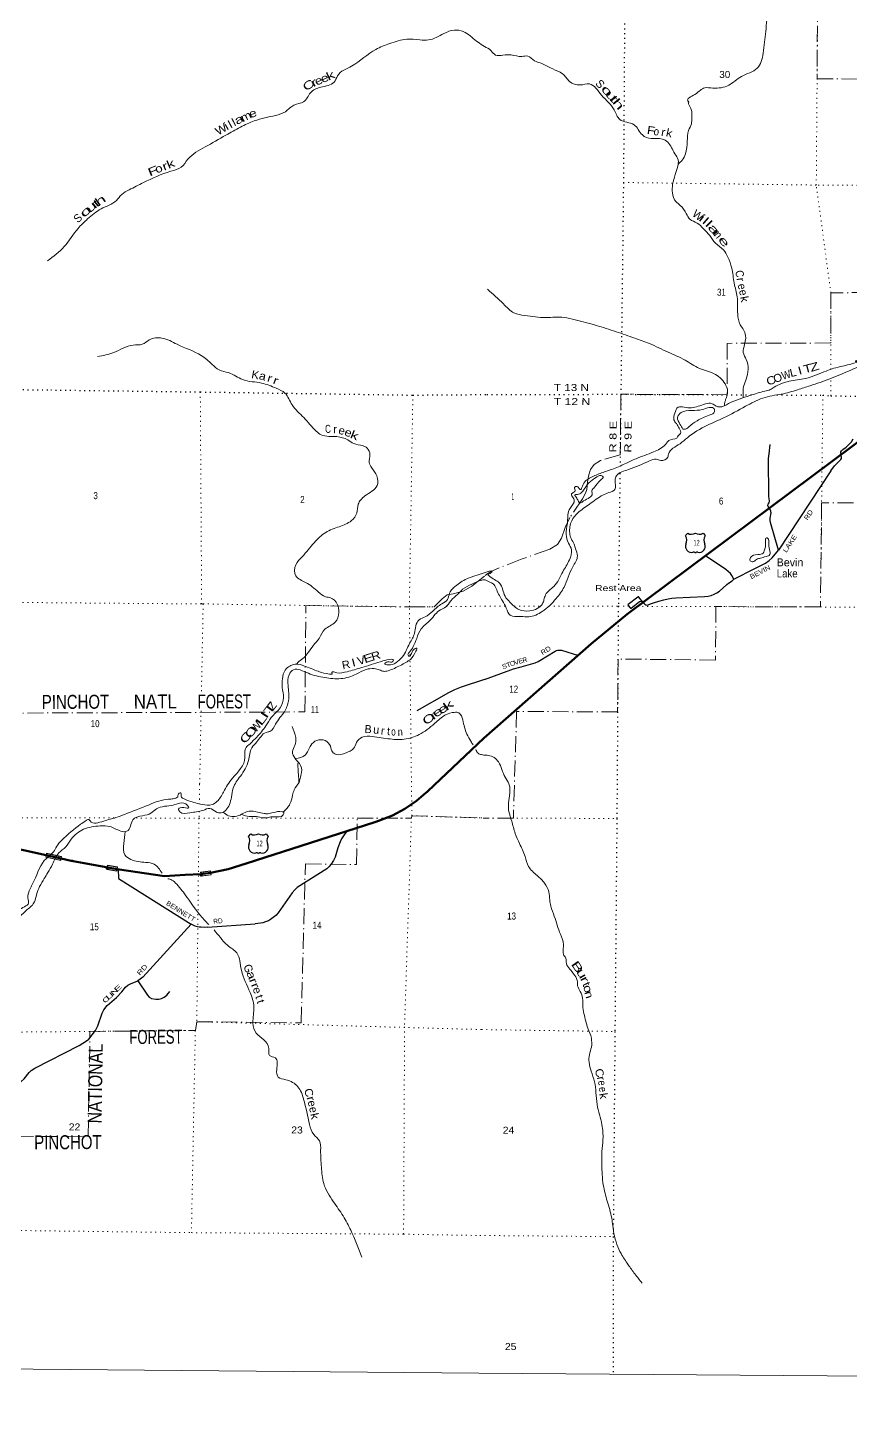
# Model space of a CAD drawing. Header units: feet. Extents: x -252658 to 9, y -366365 to -181930.
# Drawn here: x -200777 to -180199, y -366365 to -331957 of the extents above; entities that cross this region are included whole.
import ezdxf
from ezdxf.enums import TextEntityAlignment as Align

# ---------------------------------------------------------------- set-up
doc = ezdxf.new("R2010")
doc.units = ezdxf.units.FT
doc.header["$LTSCALE"] = 80
doc.header["$PDMODE"] = 32
doc.header["$PDSIZE"] = 40
doc.linetypes.add('DOT_DASHED', pattern=[7.7, 5, -1.2, 0.3, -1.2])
doc.linetypes.add('DOTTED', pattern=[1.5, 0.3, -1.2])
for name, color, linetype, lineweight in [('16', 7, 'Continuous', 25), ('20', 7, 'Continuous', 70), ('29', 7, 'Continuous', 25), ('39', 7, 'Continuous', 13), ('4', 7, 'Continuous', 13), ('44', 7, 'DOT_DASHED', 13), ('57', 7, 'Continuous', 13), ('6', 7, 'DOTTED', 25), ('7', 7, 'DOTTED', 13)]:
    doc.layers.add(name, color=color, linetype=linetype, lineweight=lineweight)
for name, color, linetype in [('30', 7, 'Continuous'), ('41', 7, 'Continuous'), ('45', 7, 'Continuous'), ('55', 7, 'Continuous')]:
    doc.layers.add(name, color=color, linetype=linetype)

msp = doc.modelspace()

# ---------------------------------------------------------------- linework, layer by layer
at = {"layer": '16'}
for p, q in [((-184321.14, -344654.42), (-184269.83, -344595.66)), ((-184078.07, -344589.69), (-184078.35, -344589.89)), ((-183885.98, -344595.57), (-183834.59, -344654.42)), ((-195248.11, -352168.51), (-195196.8, -352109.75)), ((-195005.04, -352103.78), (-195005.32, -352103.98)), ((-194812.95, -352109.66), (-194761.56, -352168.51))]:
    msp.add_line(p, q, dxfattribs=at)
for centre, radius, start, end in [((-184514.12, -344765.05), 222.05, 332.97043, 29.75871), ((-184178.75, -344438), 182.07, 239.97227, 303.45418), ((-183976.97, -344438.5), 181.52, 236.33975, 300.08743), ((-183976.98, -344438), 182.07, 236.54582, 236.59441), ((-183641.62, -344765.05), 222.05, 150.24129, 207.02957), ((-184174.93, -344919.95), 151.42, 159.09177, 283.81923), ((-183980.81, -344919.95), 151.42, 256.18077, 20.90823), ((-195441.09, -352279.14), 222.05, 332.97043, 29.75871), ((-195105.72, -351952.09), 182.07, 239.97227, 303.45418), ((-194903.94, -351952.59), 181.52, 236.33975, 300.08743), ((-194903.95, -351952.09), 182.07, 236.54582, 236.59441), ((-194568.59, -352279.14), 222.05, 150.24129, 207.02957), ((-195101.9, -352434.04), 151.42, 159.09177, 283.81923), ((-194907.78, -352434.04), 151.42, 256.18077, 20.90823)]:
    msp.add_arc(centre, radius, start, end, dxfattribs=at)
for centre, major_axis, start_param, end_param in [((-184119.59, -345118.77), (-19.56, 51.67), 4.95877769, 6.28318531), ((-184036.14, -345118.77), (19.56, 51.67), 0, 1.32637542), ((-195046.56, -352632.86), (-19.56, 51.67), 4.95877769, 6.28318531), ((-194963.11, -352632.86), (19.56, 51.67), 0, 1.32637542)]:
    msp.add_ellipse(centre, major_axis=major_axis, ratio=0.929097, start_param=start_param, end_param=end_param, dxfattribs=at)
at = {"layer": '20'}
for points in [[(-189364.22, -349714.52), (-186681, -347360.95), (-185779.55, -346615), (-177582.83, -340506.26)], [(-201832, -352308.05), (-199935.42, -352722.21), (-199682, -352777.55), (-199655.79, -352783.28), (-199632, -352787.7), (-198536.82, -352987.15), (-197353, -353163.05), (-196835, -353132.05), (-196442.61, -353111.11), (-196197.95, -353078.52), (-195759.15, -352990.98), (-195309, -352850.05), (-192094, -351815.05), (-191973.96, -351775.92), (-191650.2, -351644.2), (-191341.97, -351479.36), (-191052.67, -351283.21), (-190817, -351084.49), (-190785.77, -351058.15), (-190767, -351040.38), (-189364.22, -349714.52)]]:
    msp.add_lwpolyline(points, dxfattribs=at)
at = {"layer": '20', "lineweight": 25}
msp.add_lwpolyline([(-185379, -346324.04), (-185488.37, -346187.73), (-185494.21, -346181.89), (-185500.05, -346180.72), (-185509.39, -346181.89), (-185517.57, -346187.73), (-185759.32, -346375.88), (-185765.16, -346388.73), (-185761.65, -346400.42), (-185710.27, -346461.19), (-185699.76, -346467.03), (-185683.41, -346462.36), (-185470.69, -346298.88), (-185445.16, -346291.74), (-185418.3, -346291.74)], close=True, dxfattribs=at)
at = {"layer": '29'}
for p, q in [((-180693, -343036.05), (-181998.21, -345019.52)), ((-196689.39, -354365.78), (-197895, -355691.05)), ((-196277, -354442.05), (-195088, -354353.05))]:
    msp.add_line(p, q, dxfattribs=at)
for points in [[(-180429.17, -342635.23), (-180440.2, -342586.33), (-180438.62, -342561.1), (-180426.02, -342535.87), (-180391.34, -342501.17), (-180310.96, -342441.25), (-180238.46, -342376.6), (-180205.36, -342346.64), (-180176.99, -342308.79), (-180132, -342234.05)], [(-182226.75, -343978.77), (-182257.47, -343928.3), (-182262.99, -343896.76), (-182254.32, -343868.37), (-182228.32, -343830.53), (-182225.95, -343794.26), (-182234.62, -343726.45), (-182238.56, -343674.41), (-182247.23, -342723.54), (-182234.62, -342610), (-182203.1, -342376.62)], [(-180693, -343036.05), (-180602.54, -342909.62), (-180567.08, -342873.35), (-180479.61, -342792.93), (-180442.57, -342755.08), (-180422.08, -342726.7), (-180419.72, -342704.62), (-180429.17, -342635.23)], [(-181998.21, -345019.52), (-182201.53, -344328.84), (-182210.99, -344265.76), (-182210.99, -344218.45), (-182185.77, -344085.99), (-182186.55, -344056.03), (-182192.08, -344035.53), (-182226.75, -343978.77)], [(-183115.65, -345745.52), (-182593.98, -345473.66), (-182326.04, -345341.21), (-182228.32, -345274.98), (-182155.82, -345205.59), (-181998.21, -345019.52)], [(-183115.65, -345745.52), (-183162.16, -345653.43), (-183203.14, -345602.96), (-183319.77, -345498.89), (-183827.28, -345158.28)], [(-185379, -346324.04), (-185339.55, -346367.77), (-185315.11, -346385.11), (-185282.81, -346389.84), (-185258.37, -346383.54), (-185197.7, -346358.31), (-185127.56, -346331.5), (-184989.65, -346288.92), (-184867.5, -346255.81), (-184756.39, -346232.15), (-184664.18, -346217.96), (-184564.11, -346210.08), (-183845.41, -346178.54), (-183757.92, -346165.92), (-183681.49, -346147), (-183605.04, -346118.61), (-183539.64, -346087.08), (-183475.8, -346041.34), (-183388.34, -345970.39), (-183286.67, -345871.04), (-183252.79, -345844.24), (-183161.38, -345784.32), (-183115.65, -345745.52)], [(-189352.14, -348250.23), (-188691.91, -348004.58), (-188622.56, -347982.5), (-188433.43, -347928.89), (-188086.69, -347834.27), (-188004.73, -347802.74), (-187963.75, -347777.51), (-187585.49, -347540.97), (-187553.97, -347525.2), (-187516.14, -347515.74), (-187465.71, -347512.59), (-187424.73, -347518.89), (-187004, -347649.05)], [(-189352.14, -348250.23), (-189932.36, -348436.45), (-190098.57, -348508.93), (-190252, -348585.69), (-191044.69, -349033.4)], [(-192801, -352047.05), (-192892.18, -352178.11), (-192926.27, -352233.56), (-192962.5, -352306.03), (-193015.77, -352459.55), (-193083.96, -352685.54), (-193123.37, -352769.74), (-193186.24, -352864.63), (-193242.7, -352933.91), (-193297.04, -352979.76), (-194034.33, -353448.79), (-194095.05, -353501.02), (-194162.19, -353580.98), (-194507.39, -354079.86), (-194568.11, -354142.75), (-194630.98, -354194.99), (-194700.23, -354242.95), (-194754.57, -354276), (-194823.82, -354306.91), (-194895.21, -354327.17), (-194953.81, -354341.03), (-195088, -354353.05)], [(-198510.93, -352991.93), (-198505, -353221.05), (-196689.39, -354365.78)], [(-196277, -354442.05), (-196350.62, -354444.43), (-196436.92, -354440.16), (-196484.87, -354438.03), (-196524.83, -354430.03), (-196586.09, -354412.45), (-196689.39, -354365.78)], [(-199303.5, -357280.48), (-199242.77, -357234.65), (-199157.53, -357132.32), (-199076.56, -357017.19), (-199016.9, -356906.33), (-198910.35, -356586.53), (-198872, -356505.52), (-198782.5, -356394.65), (-198556.63, -356194.25), (-198415.99, -356057.8), (-198326.49, -355934.15), (-198266.83, -355887.25), (-198198.64, -355853.13), (-198019.78, -355780.51)], [(-197895, -355691.05), (-197958.9, -355741.2), (-198019.78, -355780.51)], [(-198019.78, -355780.51), (-197776.73, -356138.82), (-197738.37, -356185.72), (-197674.45, -356219.83), (-197572.17, -356241.15), (-197491.19, -356236.89), (-197427.27, -356224.1), (-197363.34, -356185.72), (-197295.15, -356134.55), (-197218.44, -356045.01)], [(-203238, -359005.05), (-203143.32, -358896.51), (-203095.38, -358861.33), (-203041.04, -358828.29), (-202082.15, -358380.57), (-201985.19, -358336.87), (-201920.2, -358320.88), (-201775.3, -358320.88), (-201153.09, -358350.73), (-201048.68, -358344.34), (-200999.67, -358329.41), (-200933.61, -358291.04), (-200863.29, -358227.07), (-200739.7, -358073.57), (-200684.3, -358020.28), (-200590.54, -357958.45), (-199486.76, -357391.34), (-199303.5, -357280.48)]]:
    msp.add_lwpolyline(points, dxfattribs=at)
at = {"layer": '39'}
for points in [[(-188396.87, -319849.31), (-188217, -320478.05), (-188075, -320631.05), (-187818, -320539.05), (-187566, -320711.05), (-187430, -321064.05), (-187093, -321499.05), (-186867, -321772.05), (-186713, -321993.05), (-186513, -322213.05), (-186287, -322420.05), (-185917, -322610.05), (-185608, -322803.05), (-185260, -323041.05), (-184947, -323189.05), (-184675, -323398.05), (-184428, -323535.05), (-184194, -323779.05), (-184021, -324110.05), (-183889, -324358.05), (-183598, -324892.05), (-183373, -325252.05), (-183268, -325698.05), (-182973, -326186.05), (-182922, -326542.05), (-182846, -326983.05), (-182818, -327417.05), (-182797, -327698.05), (-182569, -328056.05), (-182277, -328367.05), (-182146, -328665.05), (-182121, -329020.05), (-182095, -329514.05), (-182001, -330104.05), (-182035, -330519.05), (-182098, -331077.05), (-182246, -331486.05), (-182317, -332053.05), (-182352, -332320.05), (-182383, -332601.05), (-182530, -332974.05), (-182928, -333179.05), (-183242, -333399.05), (-183642, -333468.05), (-183841, -333465.05), (-184093, -333629.05), (-184266, -333791.05), (-184236, -333815.05)], [(-189223.11, -332499.69), (-189551.94, -332293.52), (-189883.05, -332056.99), (-190103.67, -332020.61), (-190367.73, -332108.44), (-190749.03, -332267.48), (-190967.99, -332265.3), (-191293.29, -332249.98), (-191718.27, -332358.32), (-192069.3, -332503.59), (-192672.17, -332919.77), (-193024.17, -333161.53), (-193112.17, -333321.49), (-193446.93, -333446.82), (-193701.47, -333587.02), (-193874.55, -333816.5), (-194114.4, -333894.52), (-194325, -334059.29), (-194575.06, -334153.29), (-195108.82, -334290.7), (-195451.92, -334446.1), (-195817.53, -334643.5), (-196336.85, -334941.89), (-196765.81, -335245.21), (-196936.57, -335444.56), (-197190.75, -335548.57), (-197880.67, -335831.19), (-198238.11, -336014.59), (-198422.09, -336129.36), (-198556.17, -336276.8), (-198940, -336488.09), (-199274.03, -336740.08), (-199513.49, -336978.95), (-199859.57, -337429.86), (-200279.01, -337785.55)], [(-182881.98, -341210.93), (-182885, -341135.05), (-182870, -340931.05), (-182809, -340748.05), (-182758, -340498.05), (-182805, -340251.05), (-182880, -340080.05), (-182845, -339873.05), (-182840, -339580.05), (-182956, -339383.05), (-183019, -339116.05), (-183031, -338687.05), (-183106, -338345.05), (-183169, -337966.05), (-183264, -337693.05), (-183376, -337512.05), (-183572, -337349.05), (-183718, -337154.05), (-183876, -336983.05), (-184034, -336844.05), (-184212, -336747.05), (-184304, -336606.05), (-184456, -336403.05), (-184564, -336307.05), (-184653, -336088.05), (-184646, -335879.05), (-184583, -335632.05), (-184518, -335424.05), (-184509, -335263.05), (-184593, -335113.05), (-184766, -334823.05), (-184903, -334744.05), (-185186, -334730.05), (-185402, -334641.05), (-185610, -334387.05), (-185967, -334256.05), (-186107, -334012.05), (-186422, -333650.05), (-186725, -333366.05), (-186960, -333392.05), (-187222, -333305.05), (-187400, -333112.05), (-187645, -332993.05), (-187915, -332857.05), (-188102, -332786.05), (-188268, -332670.05), (-188413, -332679.05), (-188684, -332640.05), (-188888, -332646.05), (-189075, -332645.05), (-189181, -332542.05), (-189223.11, -332499.69)], [(-184266, -333791.05), (-184238, -333882.05), (-184181, -334008.05), (-184163, -334213.05), (-184178, -334363.05), (-184247, -334534.05), (-184280, -334792.05), (-184328, -335113.05), (-184405, -335270.05), (-184499, -335359.05)], [(-189330.08, -345574.8), (-189230.34, -345542.83), (-189162.03, -345545.3), (-189192.46, -345587.33), (-189259.01, -345621.08), (-189171.17, -345706.14), (-188947.27, -345878.62), (-188814.86, -346205.35), (-188719.13, -346312.6), (-188491.32, -346501.19), (-188220.24, -346533.19), (-187899.5, -346356.34), (-187862.67, -346260.04), (-187825.63, -346133.57), (-187619.23, -345925.78), (-187391.61, -345555.21), (-187226.82, -345260.65), (-187174.85, -345007.57), (-187248.06, -344840.13), (-187310.89, -344624.5), (-187278.82, -344343.12), (-187232.34, -344011.56), (-187165.3, -343905.41), (-187112.43, -343815.25), (-187131.8, -343708.52), (-187171.33, -343611.71), (-187114.76, -343567.84), (-187082.38, -343535.88), (-187095.86, -343449.3), (-187037.4, -343423.54), (-186973.54, -343488.34), (-186957.56, -343502.52), (-186900.69, -343414.41), (-186722.49, -343216.48), (-186458.42, -343099.59), (-186170.36, -342998.95), (-185837.81, -342858.38), (-185559.61, -342731.53), (-185126.39, -342563.48), (-184825.68, -342376.44), (-184700.28, -342258.62), (-184520.93, -342187.42), (-184520.92, -342185.4), (-184447.98, -342099.41), (-184485.28, -341970.43), (-184552.82, -341855.33), (-184614.46, -341758.36), (-184591.24, -341595.6), (-184509.8, -341441.27), (-184355.09, -341446.34), (-184007.26, -341422.53), (-183659.16, -341358.5), (-183555.08, -341419.55), (-183474.82, -341438.19), (-183247.17, -341355.25), (-182717.25, -341153.66), (-182338.68, -341041.56), (-182203.76, -341002.24), (-182106.92, -340946.58), (-181730.09, -340796.25), (-181321.66, -340726.59), (-180807.94, -340540.99), (-180437.38, -340426.82), (-180048.68, -340302.73), (-180050.69, -340302.71), (-179792.57, -340173.71), (-179413.93, -340051.56), (-179125.82, -339944.89), (-178921.16, -339698.87), (-178728.1, -339384.38), (-178645.91, -339121.45), (-178660.6, -338918.2), (-178577.43, -338804.11), (-178306.9, -338622.9), (-178058.49, -338443.55), (-177967, -338289.29), (-177877.95, -337903.71), (-177863.92, -337616.18), (-177872.74, -337437.11), (-177822.46, -337137.76), (-177657.37, -336798.95), (-177448.94, -336589.16), (-177233.18, -336482), (-176974.61, -336286.63), (-176909.71, -336200.58), (-176907.96, -335945.14), (-176839.87, -335686.14), (-176772.67, -335555.85), (-176465.13, -335252.2), (-176172.5, -335073.14), (-175797.6, -334910.74)], [(-175332.92, -340105.45), (-175410.4, -340000.09), (-175395.68, -339905.65), (-175439.78, -339889.26), (-175599.94, -339799.68), (-175707.19, -339613.92), (-175816.54, -339442.21), (-176036.95, -339346.2), (-176440.85, -339341.46), (-176562.99, -339276.28), (-176712.63, -339118.38), (-176958.62, -338943.75), (-177122.66, -338834.03), (-177124.93, -338578.57), (-177163, -338268.56), (-177125.8, -338117.96), (-177235.62, -338014.64), (-177543.78, -337821.49), (-177682.25, -337792.39), (-177823.1, -337817.59), (-177849.37, -337839.54), (-177850.28, -337972.28), (-177884.54, -338279.79), (-177927.92, -338452.48), (-178059.16, -338542.11), (-178402.61, -338807.3), (-178540.33, -338963.26), (-178517.41, -339138.4), (-178583.21, -339355.19), (-178678.6, -339493.33), (-178784.72, -339729.96), (-178957.02, -339946.02), (-179209.41, -340119.31), (-179684.94, -340303.16), (-179912.63, -340392.14), (-180104.15, -340479.35), (-180960.59, -340823.56), (-181210.37, -340908.37), (-181522.54, -341008.84), (-181929.24, -341118.74), (-182154.58, -341157.45), (-182390.13, -341218.21), (-182823.59, -341422.46), (-183372.2, -341712.43), (-183773.36, -341894.77), (-184277.9, -342207.15), (-184461.82, -342358.78), (-184750.95, -342616.3), (-184767.55, -342692.62), (-184940.97, -342777.94), (-185057.28, -342742.96), (-185226.37, -342784.06), (-185748.36, -343001.79), (-186048.85, -343156.66), (-186085.77, -343265.02), (-186091.41, -343502.32), (-186242.65, -343577.74), (-186391.78, -343639.08), (-186722.92, -343868.16), (-187013.77, -344081.42), (-187169.88, -344281.5), (-187218.19, -344586.9), (-187182.98, -344727.94), (-187109.58, -344867.22), (-187076.19, -344980.08), (-187027.17, -345159.42), (-187145.61, -345434.18), (-187360.09, -345941.61), (-187556.96, -346223.88), (-187906.85, -346549.38), (-188243.36, -346681.87), (-188448.31, -346676.47), (-188707.33, -346644.55), (-188804.59, -346466.9), (-188903.81, -346283.2), (-189044.62, -346008.7), (-189110.05, -345879.53), (-189202.11, -345822.6), (-189331.57, -345756.86)], [(-189272.09, -338498.87), (-188877.16, -338861.44), (-188615.44, -339086.47), (-188342.59, -339154.68), (-187816.4, -339202.47), (-187360.21, -339201.52), (-187083.29, -339261.72), (-186561.73, -339399.99), (-186060.41, -339558.25), (-185591.26, -339720.31), (-185228.43, -339853.49), (-184753.65, -340071.9), (-184334.97, -340267.81), (-183974.65, -340473.39), (-183575.77, -340624.92), (-183312.38, -340900.24), (-183271.53, -341097.63), (-183314.68, -341236.12), (-183337.31, -341312.4), (-183352.09, -341395.87)], [(-199027.4, -340174.45), (-198618.62, -340080.02), (-198138.59, -339891.81), (-197909.35, -339869.98), (-197733.49, -339763.17), (-197415.59, -339716.08), (-197035.47, -339872.68), (-196431.59, -340154.15), (-196158.58, -340374.01), (-195987.22, -340514.45), (-195748.83, -340581.16), (-195395, -340755.59), (-194925.76, -340840.7), (-194557.42, -340971.04), (-194341.67, -341091.82), (-194159.82, -341387.17), (-193869.7, -341703.7), (-193559.73, -342044.56), (-193434.07, -342134.28), (-193040.78, -342180.43), (-192768.4, -342263.57), (-192620.66, -342355.52), (-192398.15, -342403.98), (-192288.3, -342467.41), (-192215.57, -342626.96), (-192237.71, -342829.8), (-192172.68, -342955.1), (-192040.18, -343163.5), (-192036.58, -343404.8), (-192342.52, -343661.1), (-192507.36, -343870.55), (-192543.74, -344091.34), (-192678.22, -344278.98), (-192983.11, -344430.74), (-193320.06, -344574.14), (-193609.95, -344832.61), (-193910.79, -345181.44), (-194067.54, -345384.94), (-194070.29, -345658.34), (-193822.85, -345823.66), (-193505.8, -346060.05), (-193324.2, -346180.48), (-193199.94, -346209.87), (-193032.74, -346364.34), (-192996.7, -346575.8), (-193081.48, -346814.2), (-193342.45, -346994.55), (-193485.36, -347220.31), (-193625.73, -347393.82), (-193762.18, -347577.42), (-193859.84, -347699.08), (-193991.44, -347800.3), (-194053.71, -347867.33)], [(-184393, -341993.17), (-184462.48, -341868), (-184523.62, -341698.64), (-184436.4, -341580.55), (-184166.72, -341524.04), (-183907.35, -341505.67), (-183730.14, -341452.56), (-183623.73, -341467.36), (-183596.18, -341552.02), (-183729.43, -341641.63), (-184035.87, -341784.39), (-184243.89, -341935.85), (-184348.82, -341997.49), (-184393, -341993.17)], [(-187003.03, -343799.44), (-187045.44, -343717.15), (-187089.09, -343634.39), (-187000.57, -343620.9), (-186893.53, -343543.18), (-186739.37, -343335.04), (-186575.71, -343205.4), (-186434.68, -343154.06), (-186380.62, -343182.58), (-186447.51, -343266.61), (-186599.44, -343442.58), (-186664.39, -343536.68), (-186659.01, -343631.25), (-186762.12, -343723.08), (-186909.45, -343814.61), (-186963.89, -343840.39), (-187001.81, -343801.92)], [(-182709.29, -345283.69), (-182715.14, -345250.82), (-182700.73, -345200.63), (-182515.33, -345125.45), (-182382.45, -345090.14), (-182353.94, -345036.03), (-182322.22, -344804.93), (-182295.42, -344706.56), (-182271.36, -344714.76), (-182240.31, -344875.88), (-182215.3, -345038.97), (-182211.9, -345129.51), (-182310.7, -345177.11), (-182447.62, -345216.42), (-182548.33, -345249.93), (-182641.16, -345305.63), (-182711.34, -345283.03)], [(-198569.06, -351701.15), (-198349.25, -351618.91), (-197750.23, -351385.65), (-197494.1, -351287.68), (-197250.53, -351239.85), (-197131.91, -351230.99), (-197022.89, -351177.79), (-196983.79, -351085.7), (-196941.59, -351084.11), (-196934.41, -351168.62), (-196880.72, -351223.44), (-196742.68, -351281.12), (-196404.11, -351374.97), (-196163.01, -351373.36), (-196039.73, -351300.2), (-195878.6, -351060.56), (-195650.11, -350715.02), (-195339.53, -350197.41), (-195327.28, -349978.39), (-195239.88, -349878.74), (-195045.1, -349687.68), (-194819.28, -349408.46), (-194682.61, -349202.75), (-194461.12, -348953.65), (-194374.22, -348703.21), (-194407.82, -348449.55), (-194405.61, -348230.43), (-194331.08, -348012.03), (-194084.51, -347865.72), (-193823.9, -347920.6), (-193473.72, -348058.8), (-193225.16, -348113.55), (-193158.77, -348104.17), (-193170.46, -348067.86), (-193152.3, -348060), (-193039.99, -348079.22), (-192788.61, -348053.58), (-192417.92, -347950.73), (-191962.44, -347806.5), (-191795.22, -347759.92), (-191628.57, -347769.63), (-191640.91, -347797.65), (-191779.66, -347810.34), (-191846.41, -347855.92), (-191758.31, -347884.94), (-191568.92, -347830.54), (-191406.76, -347687.41), (-191222.5, -347345.45), (-191099.4, -347091.35), (-191069.45, -346910.71), (-190983.54, -346758.77), (-190836.13, -346683.84), (-190643.86, -346543.02), (-190414.94, -346354.31), (-190275.26, -346249.15), (-190225.47, -346092.83), (-190044.64, -345891.58), (-189757.61, -345717.52), (-189531.88, -345645.39), (-189330.08, -345574.8)], [(-194347.67, -349059.33), (-194250.44, -348780.84), (-194262.64, -348396.72), (-194237.91, -348135.6), (-194126.09, -348004.03), (-193959.4, -348009.71), (-193755.34, -348094.18), (-193342.56, -348200.84), (-192943.04, -348226.95), (-192556.18, -348114.21), (-192311.92, -347998.03), (-192112.83, -347977.9), (-191980.53, -348007.37), (-191878.45, -348044.58), (-191759.77, -348029.68), (-191455.07, -347896.01), (-191204.44, -347745.72), (-191067.78, -347542.02), (-191044.9, -347463.84), (-191085.21, -347477.51), (-191176.82, -347597.22), (-191239.81, -347666.96), (-191261.66, -347642.61), (-191236.88, -347576.52), (-191130.91, -347426.79), (-191046.46, -347220.55), (-190935.59, -346984.42), (-190712.44, -346769.52), (-190582.36, -346620.03), (-190454.67, -346508.72), (-190317.32, -346435.7), (-190191.2, -346280.15), (-190022.85, -346120.99), (-189897.03, -345995.59), (-189666.69, -345865.19), (-189450.82, -345774.87), (-189390.39, -345759.39), (-189331.57, -345756.86)], [(-211103.94, -356169.87), (-211047.85, -356385.55), (-210834.39, -356534.45), (-210449.05, -356771.52), (-210008.68, -356930.73), (-209767.36, -356907), (-209652.07, -356829.75), (-209277.12, -356702.81), (-209000.07, -356721.66), (-208673.45, -356805.35), (-208324.11, -357025.97), (-207968.81, -357254.7), (-207841.61, -357390.67), (-207693.71, -357665.57), (-207506.44, -357822.25), (-207073.95, -357965.3), (-206884.37, -358091.84), (-206467.98, -358437.79), (-206238.25, -358566.74), (-205899.17, -358610.34), (-205523.23, -358583.94), (-205216.19, -358617.17), (-205115.63, -358606.11), (-205103.09, -358557.98), (-205243.36, -358522.4), (-205490.3, -358505.86), (-205628.94, -358508.5), (-205683.18, -358507.96), (-205656.76, -358478.06), (-205451.42, -358435.88), (-205122.08, -358449.23), (-204835.37, -358506.37), (-204417.51, -358506.53), (-204035.76, -358502.3), (-203861.73, -358377.38), (-203697.03, -358182), (-203550.53, -357998.5), (-203302.51, -357508.4), (-203129.94, -357130.15), (-202862.11, -356469.36), (-202687.53, -356091.12), (-202314.63, -355570.11), (-202064.62, -355281.09), (-201994.8, -355131), (-201738.99, -354866.16), (-201430.5, -354555.61), (-201306.63, -354424.15), (-201057.7, -354243.68), (-200784.02, -353999.13), (-200601.25, -353803.93), (-200555.27, -353627.46), (-200360.36, -353225.3), (-200270.46, -353075.41), (-200153.83, -352865.48), (-199992.28, -352583.61), (-199822.02, -352434.53), (-199687.45, -352238.84), (-199373.58, -351992.68), (-198960.89, -351908.34), (-198721.97, -351922.79), (-198445.87, -352036.13), (-198293.22, -352039.66), (-198203.58, -351915.91), (-198145.69, -351753.64), (-197899.59, -351653.56), (-197691.99, -351587.28), (-197552.29, -351480.11), (-197135.48, -351385.76), (-196970.28, -351339.16), (-196773.97, -351395.4), (-196744.42, -351454), (-196872.92, -351446.69), (-196999.92, -351489.65), (-196968.43, -351554.3), (-196715.53, -351576.93), (-196391.51, -351519.85), (-196218.24, -351471.32), (-196064.38, -351553.28), (-195932.08, -351582.75), (-195818.92, -351517.53), (-195729.08, -351373.68), (-195676.99, -351189.23), (-195634.55, -350964.48), (-195454.73, -350664.7), (-195249.88, -350272.69), (-195166.31, -349953.86), (-195042.32, -349810.34), (-194812.89, -349571.38), (-194716.21, -349546.21), (-194573.73, -349362.67), (-194347.67, -349059.33)], [(-194082.23, -350227.12), (-193830.15, -350134.08), (-193695.16, -349896.18), (-193545.23, -349771.02), (-193338.35, -349775.1), (-193203.17, -349917.18), (-193152.38, -350060.44), (-193074.58, -350115.5), (-192811.05, -350079.93), (-192625.17, -349975.23), (-192551.35, -349827.19), (-192407.37, -349693.93), (-192156.05, -349674.33), (-191712.68, -349735.05), (-191310.88, -349735.04), (-190937.86, -349600.05), (-190551.2, -349308.37), (-190308.29, -349125.83), (-190108.83, -349069.52), (-189990.43, -349082.77), (-189895.78, -349258.62), (-189790.85, -349611.51), (-189690.23, -349793.46), (-189636.98, -349879.57)], [(-194002.64, -350318.39), (-194086.17, -350222), (-194152.75, -350050.44), (-194090.91, -349894.24), (-194070.86, -349699.42), (-194162.48, -349421.06)], [(-189565.38, -349999.46), (-189512.42, -350090.78), (-189428.39, -350125.79), (-189367.82, -350136.85)], [(-185411, -363332.05), (-185591, -363101.05), (-185759, -362872.05), (-185934, -362596.05), (-186038, -362369.05), (-186113, -362090.05), (-186170, -361709.05), (-186282, -361281.05), (-186379, -360881.05), (-186417, -360359.05), (-186414, -360048.05), (-186388, -359737.05), (-186415, -359376.05), (-186535, -358868.05), (-186564, -358571.05), (-186597, -358306.05), (-186685, -358037.05), (-186736, -357810.05), (-186727, -357628.05), (-186678, -357433.05), (-186679, -357212.05), (-186764, -356965.05), (-186863, -356598.05), (-186893, -356395.05), (-186898, -356214.05), (-186955, -356048.05), (-187021, -355901.05), (-187033, -355767.05), (-187124, -355604.05), (-187216, -355487.05), (-187304, -355346.05), (-187312, -355284.05), (-187314, -355218.05), (-187363, -355142.05), (-187385, -355063.05), (-187378, -354873.05), (-187452, -354616.05), (-187535, -354387.05), (-187606, -354164.05), (-187690, -353915.05), (-187719, -353752.05), (-187744, -353555.05), (-187846, -353342.05), (-188036, -353147.05), (-188248, -352920.05), (-188335, -352673.05), (-188474, -352351.05), (-188582, -352098.05), (-188671, -351787.05), (-188742, -351548.05), (-188754, -351387.05), (-188729, -351153.05), (-188739, -350858.05), (-188835, -350691.05), (-189002, -350309.05), (-189108, -350202.05), (-189253, -350148.05), (-189367.82, -350136.85)], [(-193989.22, -350828.23), (-193998.41, -350683.28), (-194015.8, -350415.71), (-194005.56, -350323.99), (-193951.3, -350394.24), (-193935.47, -350617.56), (-193967, -350755.97), (-193987.8, -350826.13)], [(-194380.25, -351565.06), (-194214.16, -351358.66), (-194147.69, -351142.19), (-194108.12, -351003.86), (-193987.8, -350826.13)], [(-195883.56, -351569.17), (-195753.99, -351652.88), (-195585.44, -351672.66), (-195424.17, -351617.98)], [(-195424.17, -351617.98), (-195238.55, -351539.42), (-195029.84, -351561.61), (-194859.44, -351597.49), (-194769.08, -351602.41), (-194632.18, -351573.62), (-194413, -351553.7), (-194371, -351572.21), (-194381.61, -351628.4), (-194619.17, -351678.3), (-194884.68, -351709.82), (-195049.05, -351674), (-195235.87, -351672.14), (-195424.17, -351617.98)], [(-212949.46, -353308.6), (-212611.64, -353277.79), (-212591.72, -353294.08), (-212615.98, -353309.92), (-212652.2, -353315.59), (-212752.78, -353328.66), (-212815.26, -353348.14), (-212789.73, -353406.7), (-212632.01, -353504.78), (-212398.1, -353617.69), (-212181.05, -353808.85), (-211981.53, -353945.54), (-211817.54, -354218.6), (-211661.56, -354489.56), (-211402.91, -354739.44), (-211184.42, -355185.94), (-211041.61, -355368.31), (-210914.87, -355550.52), (-210814.17, -355724.43), (-210857.83, -355870.76), (-210949.69, -356014.59), (-210933.03, -356155.5), (-210835.77, -356273.08), (-210584.63, -356470.6), (-210117.36, -356750.71), (-209862.87, -356815.58), (-209630.79, -356711.34), (-209267.73, -356568.2), (-209012.43, -356552.66), (-208772.27, -356643.52), (-208460.04, -356759.23), (-208218.64, -356926.5), (-208001.12, -357071.42), (-207755.72, -357240.74), (-207633.14, -357436.98), (-207514.28, -357603.03), (-207440.97, -357704.29), (-207328.86, -357743.61), (-207172.64, -357791.41), (-207090.67, -357830.43), (-207079.67, -357736.05), (-207084.22, -357589.23), (-206991.59, -357568.04), (-206874.61, -357722.01), (-206666.96, -358047.78), (-206513.7, -358190.04), (-206355.57, -358247.91), (-206203.43, -358301.71), (-206129.66, -358356.73), (-206172.12, -358384.45), (-206314.57, -358364.93), (-206384.67, -358344.13), (-206413.12, -358376.01), (-206367.36, -358420.7), (-206204.87, -358444.44), (-205881.36, -358437.62), (-205231.79, -358371.73), (-204854.02, -358363.44), (-204697.3, -358360.99), (-204574.74, -358360.2), (-204355.83, -358366.41), (-204088.44, -358346.97), (-203918.12, -358191.85), (-203632.59, -357768.48), (-203407.39, -357350.54), (-203177.34, -356850.21), (-203074.39, -356601.94), (-202985.37, -356341.47), (-202789.11, -356003.66), (-202530.1, -355620.23), (-202232.78, -355223.11), (-201844.18, -354738.45), (-201741.13, -354679.16), (-201636.98, -354511.32), (-201341.77, -354323.27), (-201074.24, -354090.72), (-200962.72, -353989.3), (-200749.92, -353804.45), (-200763.51, -353758.07), (-200733.1, -353531.19), (-200611.99, -353275.06), (-200304.61, -352718.01), (-200128.61, -352556.11), (-200046.84, -352416.2), (-199926.84, -352270.63), (-199448.66, -351867.28), (-199305.02, -351768.19), (-199242.52, -351746.7), (-199212.74, -351781.17), (-198873.27, -351786.58), (-198569.06, -351701.15)], [(-198337.95, -352054.67), (-198372.64, -352344.46), (-198341.39, -352632.28), (-198195.9, -352748.33), (-197816.91, -352818.46), (-197610.47, -352866.76), (-197414.23, -353085.29)], [(-197271.61, -353226.77), (-197169.93, -353261.29), (-197046.96, -353364.97), (-196787.09, -353693.26), (-196352.86, -354262.55), (-196247.33, -354370.46)], [(-196112.64, -354503.74), (-195955.47, -354698.78), (-195780.6, -354889.51), (-195543.48, -355082.87), (-195429.28, -355512.25), (-195209.91, -356071.35), (-195117.04, -356424.11), (-195139.25, -356834.03), (-195059.41, -357084.13), (-194872.24, -357250.86), (-194743.86, -357469.28), (-194725.54, -357644.37), (-194579.51, -357706.15), (-194546.25, -357993.98), (-194505.99, -358185.38), (-194317.81, -358251.59), (-194016.21, -358425.5), (-193872.67, -358734.54), (-193724.42, -359373.34), (-193620.41, -359617.65), (-193477.38, -359777.91), (-193447.61, -360013.44), (-193429.75, -360433.81), (-193367.61, -360846.58), (-193133.05, -361293.24), (-192885.58, -361655.59), (-192696.33, -362013.34), (-192415.78, -362681.61)]]:
    msp.add_spline(points, degree=3, dxfattribs=at)
at = {"layer": '4'}
msp.add_lwpolyline([(-250643.67, -181929.5), (-219314.25, -182252.72), (-187984.41, -182532.85), (-156654.22, -182769.88), (-125323.73, -182963.82), (-93993.01, -183114.65), (-62662.1, -183222.4), (-31331.08, -183287.04), (0, -183308.59), (0, -366365.25), (-31582.88, -366343.53), (-63165.71, -366278.36), (-94748.41, -366181.36), (-126330.93, -366017.71), (-157913.21, -365822.21), (-189495.2, -365583.27), (-221076.82, -365300.9), (-252658.03, -364975.08)], close=True, dxfattribs=at)
msp.add_lwpolyline([(-250643.67, -181929.5), (-219314.25, -182252.72), (-187984.41, -182532.85), (-156654.22, -182769.88), (-125323.73, -182963.82), (-93993.01, -183114.65), (-62662.1, -183222.4), (-31331.08, -183287.04), (0, -183308.59), (0, -366365.25), (-31582.88, -366343.53), (-63165.71, -366278.36), (-94748.41, -366181.36), (-126330.93, -366017.71), (-157913.21, -365822.21), (-189495.2, -365583.27), (-221076.82, -365300.9), (-252658.03, -364975.08)], close=True, dxfattribs=at)
at = {"layer": '44'}
for points in [[(-178380.09, -327997.83), (-181006.84, -328040.73), (-181034.12, -330587.01), (-181013.91, -330681.54), (-181035.79, -333237.45), (-178384.81, -333254.09)], [(-178530.84, -338577.55), (-180690.04, -338583.76), (-180691.78, -339840.1), (-183284.33, -339848.5), (-183281.29, -341132.42), (-185940.2, -341121.56), (-185956.65, -342630.62), (-186450.48, -342779.29), (-186606.48, -342879.89), (-186697.72, -343002.54), (-186740.59, -343133.02), (-186774.81, -343305.74), (-186792.62, -343498.77), (-186822.88, -343590.47), (-186897.25, -343735.32), (-187214.99, -344199.44), (-187329.84, -344454.02), (-187426.7, -344720.83), (-187526.59, -344876.93), (-187720.59, -344989.96), (-188410.28, -345235.54), (-189072.18, -345496.55), (-189192.62, -345553.79), (-189268.52, -345599.36), (-189330.68, -345649.71)], [(-178274.37, -343850.16), (-180920.38, -343832.15), (-180951.02, -346436.75), (-183565.13, -346427.46), (-183574.1, -347762.64), (-186011.77, -347737.32), (-186022.06, -349060.13), (-188546.82, -349045.78), (-188628.34, -351713.4), (-189380.69, -351710.06)], [(-220922.81, -349306.38), (-218267.28, -349276.33), (-218261.31, -350186.03), (-216356.41, -350194.68), (-216354.25, -351867.58), (-212719, -351839.05), (-212724.62, -353122.18), (-207084.68, -353098.29), (-207057, -351763.05), (-204453.7, -351732.73), (-204474.07, -349102.42), (-193840.34, -349059.05), (-193817.43, -346398.84), (-191230, -346436.05), (-190609.52, -346432.69), (-190405.52, -346232.9), (-190283.07, -346130.02), (-190130.27, -346105.52), (-189881.01, -346040.57), (-189668.11, -345915.35), (-189330.68, -345649.71)], [(-221024.46, -359862.45), (-218206.95, -359843.26), (-218189.17, -360421.06), (-207203.47, -360613.6), (-207191.54, -359723.85), (-199258.41, -359662.04), (-199217.65, -357042.67), (-196581, -357020.05), (-196544, -356800.05), (-193934.2, -356828.67), (-193829.54, -352854.57), (-192550.29, -352875.67), (-192535.73, -351714.08), (-191178, -351713.05), (-191167, -351655.05), (-189380.69, -351710.06)]]:
    msp.add_lwpolyline(points, dxfattribs=at)
at = {"layer": '55'}
for p in [(-198786.96, -352970.02), (-196437.81, -353142.49)]:
    msp.add_point(p, dxfattribs=at)
at = {"layer": '57'}
for p, q in [((-200323.17, -352691.82), (-200300.98, -352589.18)), ((-200300.98, -352589.18), (-199926.78, -352670.04)), ((-199924.75, -352671.19), (-199946.93, -352773.82)), ((-200323.17, -352691.82), (-199947.02, -352773.1)), ((-198791.03, -352994.69), (-198773.94, -352891.09)), ((-198791.03, -352994.69), (-198544.36, -353035.38)), ((-198773.94, -352891.09), (-198527.28, -352931.78)), ((-198527.28, -352931.78), (-198544.36, -353035.38)), ((-196448.42, -353063.2), (-196200.63, -353030.02)), ((-196434.49, -353167.27), (-196448.42, -353063.2)), ((-196434.49, -353167.27), (-196186.7, -353134.09)), ((-196200.63, -353030.02), (-196186.7, -353134.09))]:
    msp.add_line(p, q, dxfattribs=at)
for points in [[(-199934.1, -352676.63), (-200294.85, -352598.68), (-200313.66, -352685.69), (-199952.91, -352763.64)], [(-198536.47, -352938.37), (-198767.34, -352900.28), (-198781.83, -352988.09), (-198550.95, -353026.18)], [(-196207.49, -353039), (-196439.43, -353070.06), (-196427.62, -353158.28), (-196195.68, -353127.22)]]:
    msp.add_lwpolyline(points, close=True, dxfattribs=at)
at = {"layer": '6'}
for points in [[(-185756.33, -319898.61), (-185807.76, -325227.86), (-185839.72, -330538.3), (-185864.46, -334137.11)], [(-185864.46, -334137.11), (-185876.09, -335828.72), (-185940.2, -341121.56), (-185961.9, -342912.19)], [(-217803.81, -340919.36), (-212347, -340945.05), (-207013.09, -340973.18), (-201735.09, -340993.99), (-200198.05, -341014.06)], [(-200198.05, -341014.06), (-196457.53, -341062.9), (-191141.95, -341142.18), (-189293.36, -341127.46)], [(-189293.36, -341127.46), (-185940.2, -341121.56), (-182660.41, -341136.05)], [(-182040.42, -341138.79), (-180888.92, -341143.87), (-180690.65, -341161.68), (-175515.42, -341206.38), (-175358.52, -341185.34), (-170257.29, -341218.62), (-170063.19, -341244.36), (-165066.1, -341267.63), (-159816.5, -341305.75), (-157744.7, -341321.74)], [(-185964.13, -343096.05), (-186004.39, -346418.41), (-186040.62, -351721.8), (-186089.28, -357044.99), (-186132.07, -362171.99), (-186131.66, -365610.78)]]:
    msp.add_lwpolyline(points, dxfattribs=at)
at = {"layer": '7'}
for p, q in [((-180690.65, -341161.68), (-180690.55, -340722.43)), ((-196457.53, -341062.9), (-196423, -346362.05)), ((-180951.02, -346436.75), (-180888.92, -341143.87)), ((-196385, -346360.05), (-196430.12, -348660.08)), ((-190785, -346435.11), (-190508.51, -346431.67)), ((-190310.58, -346429.2), (-189337, -346417.05)), ((-189337, -346417.05), (-188831.9, -346416.68)), ((-188606.33, -346416.5), (-187948.8, -346416.02)), ((-187738.67, -346416.28), (-187246, -346416.89)), ((-191215.4, -347644.57), (-191216.58, -347547.55)), ((-191167, -351655.05), (-191214.1, -347753.41)), ((-196437.45, -349033.86), (-196473.4, -350866.16)), ((-196473.4, -350866.16), (-196483.03, -351356.42)), ((-196480.51, -351228.06), (-196482.92, -351350.79)), ((-189380.69, -351710.06), (-186040.62, -351721.8)), ((-196581, -357020.05), (-196679, -362072.05)), ((-189424.33, -356997.3), (-186089.28, -357044.99)), ((-189466.8, -362142.31), (-186132.07, -362171.99))]:
    msp.add_line(p, q, dxfattribs=at)
for points in [[(-180690.49, -340504.76), (-180690.04, -338583.76), (-181054.38, -335894.72), (-181013.91, -330681.54), (-181034.12, -330587.01), (-180975.4, -325364.17), (-180971.19, -325289.94), (-180948.37, -320041.49), (-180953.94, -319948.39)], [(-176902.25, -335916.57), (-181054.38, -335894.72), (-185876.09, -335828.72)], [(-191219.11, -347338.75), (-191230, -346436.05), (-191141.95, -341142.18)], [(-213012.31, -346239.23), (-212365, -346246.05), (-207037, -346296.05), (-201812, -346318.05), (-201739, -346317.05), (-196423, -346362.05), (-196385, -346360.05), (-191230, -346436.05), (-190785, -346435.11)], [(-187246, -346416.89), (-186004.39, -346418.41), (-180951.02, -346436.75), (-175573.2, -346483.32)], [(-196486.59, -351538.31), (-196490, -351712.05), (-196544, -356800.05)], [(-219124.16, -351903.31), (-218252.8, -351883.59), (-212719, -351839.05), (-212388, -351826.05), (-207057, -351763.05), (-201875, -351705.05), (-198591.97, -351709.32)], [(-198062.61, -351710), (-196490, -351712.05), (-191178, -351713.05), (-191167, -351655.05), (-189380.69, -351710.06)], [(-191373, -362111.05), (-191349, -356868.05), (-191178, -351713.05)], [(-189424.33, -356997.3), (-196544, -356800.05), (-196581, -357020.05), (-201903, -357067.05), (-203103.14, -357067.27)], [(-202089.59, -362005.2), (-201904, -362007.05), (-196679, -362072.05), (-191373, -362111.05), (-189466.8, -362142.31)]]:
    msp.add_lwpolyline(points, dxfattribs=at)

# ---------------------------------------------------------------- texts
at = {"layer": '16', "width": 0.6}
for p in [(-184048.18, -344900.2), (-194975.14, -352414.29)]:
    msp.add_text('12', height=140, dxfattribs=at).set_placement(p, align=Align.CENTER)
at = {"layer": '30'}
for s, rotation, width, p in [('RD', 56.653, 1.15, (-181272.26, -344280.14)), ('LAKE', 56.653, 1.2, (-181799.81, -345089.79)), ('BEVIN', 27.526, 1.15, (-182678.72, -345745.08)), ('RD', 32.019, 1.15, (-187900.44, -347643.57))]:
    msp.add_text(s, height=120, rotation=rotation, dxfattribs=dict(at, width=width)).set_placement(p)
for s, rotation, width, p in [('S', 20.409, 1.1, (-188829.44, -347973.81)), ('T', 20.409, 1.25, (-188728.09, -347936.29)), ('O', 17.661, 0.95, (-188632.54, -347903.67)), ('V', 18.826, 1.1, (-188532.34, -347870.84)), ('R', 15.264, 0.9, (-188325.96, -347815.71)), ('BENNETT', 327.769, 1.1, (-196975.05, -354090.75)), ('RD', 4.281, 0.85, (-196011.09, -354343.53)), ('RD', 47.707, 1.3, (-197867.44, -355541.88)), ('I', 41.581, 1.75, (-198640.59, -356161.78)), ('N', 44.134, 1.65, (-198563.98, -356089.74)), ('E', 44.134, 1.8, (-198475.99, -356005.56)), ('C', 41.581, 1.55, (-198775.52, -356289.34)), ('L', 41.581, 1.95, (-198697.35, -356213.5))]:
    msp.add_text(s, height=120, rotation=rotation, dxfattribs=dict(at, width=width)).set_placement(p, align=Align.CENTER)
msp.add_text('E', height=120, rotation=16.264, dxfattribs=at).set_placement((-188428.88, -347843.89), align=Align.CENTER)
at = {"layer": '41'}
for s, rotation, width, p in [('k', 25.068, 1.5, (-193160.83, -333245.29)), ('C', 37.125, 1.5, (-193691.66, -333472.44)), ('r', 30.745, 1.7, (-193568.23, -333415.16)), ('e', 22.946, 1.3, (-193461.97, -333374.25)), ('e', 23.062, 1.3, (-193311.34, -333311.34)), ('m', 25.531, 1.2, (-195273.4, -334265.52)), ('e', 21.441, 1.25, (-195110.03, -334192.15)), ('W', 29.527, 1.15, (-195889.17, -334586.09)), ('i', 29.527, 1.3, (-195757.18, -334510.29)), ('l', 28.664, 1.2, (-195663.62, -334462.81)), ('l', 28.068, 1.15, (-195572.47, -334409.75)), ('a', 28.204, 1.5, (-195444.66, -334341.67)), ('F', 351.471, 1.25, (-185198.74, -334625.83)), ('o', 351.716, 0.9, (-185063.91, -334650.78)), ('r', 350.172, 1.05, (-184896.45, -334667.71)), ('k', 347.467, 1.15, (-184752.05, -334687.99)), ('F', 22.283, 1.6, (-197601.9, -335630.93)), ('o', 22.27, 1.25, (-197460.63, -335572.64)), ('r', 22.27, 1.4, (-197305.02, -335512.58)), ('k', 22.248, 1.45, (-197161.92, -335454.34)), ('o', 43.239, 1.95, (-199258.71, -336623.37)), ('u', 40.524, 2, (-199126.83, -336519.88)), ('t', 38.396, 1.7, (-198995.91, -336422.69)), ('h', 35.505, 1.75, (-198898.36, -336356.46)), ('K', 349.631, 1.05, (-195098.6, -340731.48)), ('a', 345.786, 1.15, (-194921.24, -340760.68)), ('O', 20.902, 1.05, (-181983.4, -340805.35)), ('W', 16.945, 0.9, (-181779.35, -340729.62)), ('L', 13.544, 1.1, (-181611.56, -340674.21)), ('I', 15.042, 1.25, (-181437.58, -340622.76)), ('T', 15.042, 1.3, (-181245.88, -340573.11)), ('Z', 16.759, 1.45, (-181073.01, -340529.55)), ('r', 344.041, 1.25, (-194746, -340813.57)), ('r', 338.993, 1.35, (-194602.66, -340867.97)), ('C', 24.012, 1.2, (-182145.87, -340866.51)), ('C', 2.283, 0.75, (-193260.06, -342085.87)), ('e', 345.154, 1.05, (-192942.54, -342122.65)), ('e', 340.905, 1.2, (-192787.76, -342171.5)), ('k', 337.237, 1.45, (-192637.54, -342238.24)), ('R', 11.834, 1.05, (-192794.13, -347975.38)), ('I', 14.76, 1.25, (-192599.07, -347923.1)), ('V', 16.258, 1.1, (-192404.65, -347864.03)), ('E', 17.534, 1.35, (-192227.83, -347807.16)), ('R', 17.607, 1.2, (-192037.95, -347748.29)), ('T', 53.38, 1.9, (-194640.73, -349032.35)), ('e', 32.597, 1.55, (-190344.37, -349067.8)), ('k', 35.236, 1.85, (-190199.87, -348971.07)), ('L', 52.547, 1.8, (-194854.21, -349318.94)), ('I', 56.75, 1.85, (-194765.75, -349186.97)), ('C', 37.053, 1.5, (-190697.61, -349315.15)), ('r', 37.053, 1.9, (-190571.18, -349222.68)), ('e', 34.847, 1.65, (-190471.32, -349143.32)), ('C', 50.546, 1.6, (-195244.55, -349756.34)), ('O', 48.993, 1.5, (-195115.6, -349622.48)), ('o', 1.076, 0.75, (-191625.03, -349649.47)), ('n', 2.405, 0.85, (-191453.52, -349656.58)), ('B', 304.36, 1.7, (-187111.52, -355486.67)), ('a', 291.635, 1.35, (-195273.94, -355670.82)), ('r', 291.213, 1.4, (-195218.63, -355812.99)), ('u', 300.786, 1.65, (-187006.06, -355646.47)), ('r', 296.705, 1.55, (-186932.5, -355785.24)), ('r', 291.213, 1.4, (-195170.94, -355928.79)), ('e', 287, 1.1, (-195126.59, -356045.8)), ('t', 289.389, 1.05, (-195071.9, -356205.75)), ('t', 293.324, 1.2, (-186891.04, -355898.57)), ('o', 293.467, 1.3, (-186856.66, -356014.63)), ('n', 286.869, 1.2, (-186831.73, -356152.23)), ('t', 289.049, 1.05, (-195037.45, -356326.45)), ('C', 289.209, 1.1, (-186568.11, -358109.74)), ('r', 283.703, 1.15, (-186529.31, -358237.75)), ('C', 288.432, 1.1, (-193835.62, -358603.8)), ('e', 276.272, 0.85, (-186505.73, -358342.89)), ('e', 275.456, 0.85, (-186488.47, -358503.15)), ('r', 286.25, 1.25, (-193786.13, -358747.45)), ('e', 284.025, 1.05, (-193757.03, -358867.4)), ('k', 279.578, 1.1, (-186469.97, -358671.15)), ('k', 282.587, 1.15, (-193691.34, -359180.76))]:
    msp.add_text(s, height=200, rotation=rotation, dxfattribs=dict(at, width=width)).set_placement(p, align=Align.CENTER)
for s, rotation, p in [('S', 312.833, (-186592.21, -333368.3)), ('W', 322.675, (-184174.12, -336649.39)), ('m', 309.596, (-183675.95, -337079.51)), ('e', 282.518, (-183021.81, -338378.23)), ('e', 282.212, (-182988.9, -338526.92))]:
    msp.add_text(s, height=200, rotation=rotation, dxfattribs=at).set_placement(p)
for s, rotation, width, p in [('o', 311.776, 1.9, (-186454.69, -333498.98)), ('u', 310.822, 2, (-186356.27, -333612.53)), ('t', 310.276, 1.8, (-186230.34, -333747.61)), ('h', 309.383, 1.9, (-186167.45, -333823.21)), ('i', 320.873, 1.65, (-184008.98, -336763.18)), ('l', 318.764, 1.65, (-183922.74, -336829.79)), ('l', 315.911, 1.8, (-183844.91, -336893.32)), ('a', 311.235, 2, (-183785.27, -336956.55)), ('e', 309.99, 1.85, (-183524.11, -337262.98)), ('C', 279.463, 0.9, (-183080.29, -338040.97)), ('r', 279.983, 1.05, (-183049.61, -338225.37)), ('k', 280.402, 1.1, (-182960.61, -338688.49))]:
    msp.add_text(s, height=200, rotation=rotation, dxfattribs=dict(at, width=width)).set_placement(p)
for s, rotation, p in [('S', 42.624, (-199453.93, -336792.83)), ('r', 358.992, (-193090.53, -342096.32)), ('Z', 52.297, (-194580.93, -348967.28)), ('W', 49.524, (-194992.79, -349493)), ('B', 356.818, (-192265.01, -349589.11)), ('u', 355.016, (-192066, -349602.64)), ('r', 353.32, (-191905.92, -349625.44)), ('t', 357.142, (-191754.65, -349639.06)), ('G', 288.877, (-195347.99, -355503.64)), ('e', 281.562, (-193723.9, -359019.44))]:
    msp.add_text(s, height=200, rotation=rotation, dxfattribs=at).set_placement(p, align=Align.CENTER)
msp.add_text('Bevin', height=200, dxfattribs=at).set_placement((-181710.39, -345421.8), align=Align.CENTER)
at = {"layer": '41', "width": 0.9}
msp.add_text('Lake', height=200, dxfattribs=at).set_placement((-181781.27, -345697.75), align=Align.CENTER)
at = {"layer": '44'}
for s, rotation, width, p in [('PINCHOT', 0.234, 0.8, (-200419.63, -348985.72)), ('NATL', 0.234, 0.9, (-198119.95, -348976.5)), ('FOREST', 0.234, 0.7, (-196520.45, -348975.55)), ('FOREST', 0.506, 0.7, (-198228.85, -357359.33)), ('NATIONAL', 89.108, 0.85, (-198924.92, -359344.91)), ('PINCHOT', 0.446, 0.8, (-200608.66, -359993.68))]:
    msp.add_text(s, height=350, rotation=rotation, dxfattribs=dict(at, width=width)).set_placement(p)
at = {"layer": '45', "width": 1.3}
msp.add_text('Rest Area', height=150, dxfattribs=at).set_placement((-186585.62, -346039.08))
at = {"layer": '6'}
for s, rotation, width, p in [('T 13 N', 359.747, 1.25, (-187616.92, -341038.22)), ('T 12 N', 359.747, 1.3, (-187618.7, -341389.01)), ('R 8 E', 89.306, 1.35, (-186054.66, -342576.75)), ('R 9 E', 89.306, 1.35, (-185679.68, -342578.4))]:
    msp.add_text(s, height=175, rotation=rotation, dxfattribs=dict(at, width=width)).set_placement(p)
at = {"layer": '7'}
for s, width, p in [('30', 1.05, (-183478.12, -333216.37)), ('31', 0.85, (-183536.8, -338657.23)), ('3', 0.85, (-199130, -343742.05)), ('2', 0.85, (-193959, -343840.05)), ('1', 0.4, (-188674.26, -343766.81)), ('6', 0.85, (-183488.48, -343876.71)), ('12', 0.85, (-188730.16, -348577.43)), ('13', 0.85, (-188784.16, -354247.18)), ('24', 1.1, (-188894.06, -359598.88)), ('25', 1.1, (-188839.11, -365004.45))]:
    msp.add_text(s, height=175, dxfattribs=dict(at, width=width)).set_placement(p)
for s, width, p in [('11', 0.65, (-193692, -349085.05)), ('10', 0.85, (-199198.24, -349437.63)), ('15', 0.85, (-199218, -354513.05)), ('14', 0.85, (-193650.23, -354476.27)), ('22', 1.1, (-199745.25, -359516.52)), ('23', 1.1, (-194182.24, -359591.97))]:
    msp.add_text(s, height=175, rotation=359.469, dxfattribs=dict(at, width=width)).set_placement(p)

doc.saveas('drawing.dxf')
